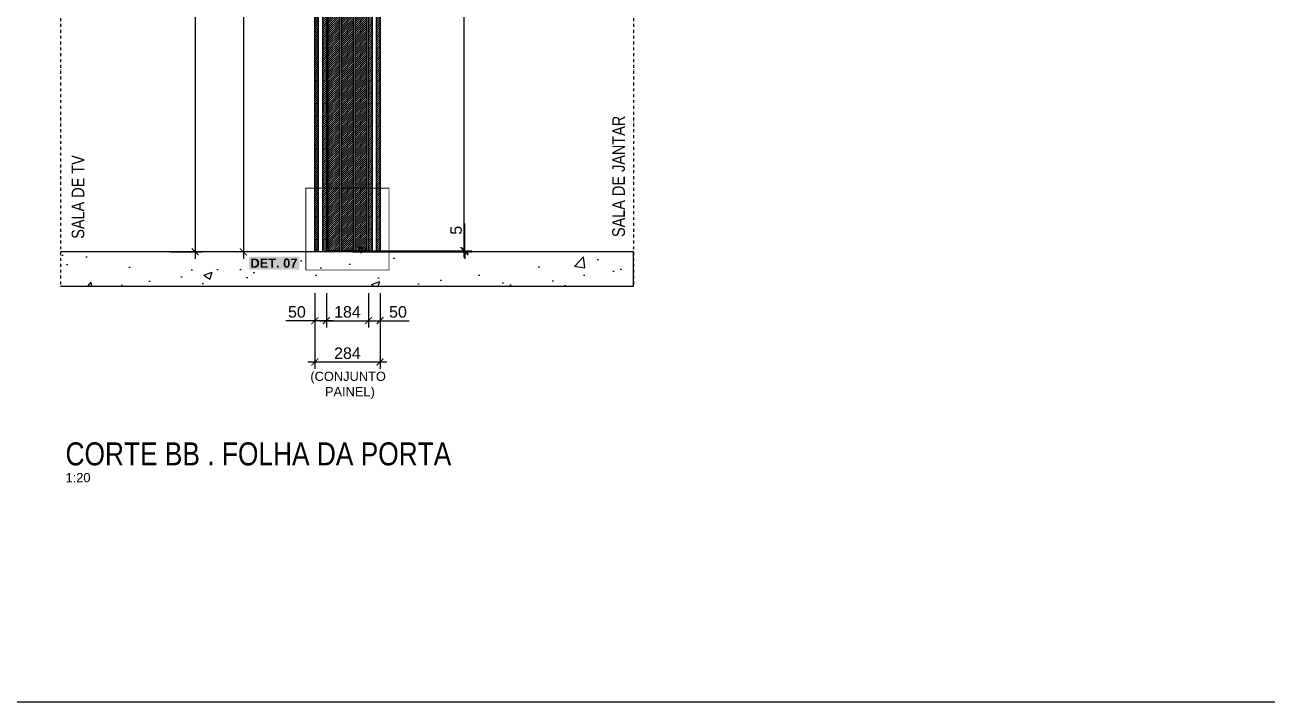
# Model space of a CAD drawing. Header units: millimetres. Extents: x -63251 to 507826, y 5339 to 217512.
# Drawn here: x 178078 to 183490, y 77975 to 80927 of the extents above; entities that cross this region are included whole.
import ezdxf

# ---------------------------------------------------------------- set-up
doc = ezdxf.new("R2010")
doc.units = ezdxf.units.MM
doc.header["$PDMODE"] = 3
doc.linetypes.add('TRAÇO 1-1', pattern=[9.525, 6.35, -3.175])
doc.linetypes.add('TRAÇO E PONTO 1-1', pattern=[25.4, 12.7, -6.35, 0, -6.35])
for name, color, linetype in [('AC-EQUIPAMENTO', 7, 'Continuous'), ('COTAS', 9, 'Continuous'), ('DETALHE', 10, 'Continuous'), ('FERRAGEM', 3, 'Continuous'), ('HACHURA', 21, 'Continuous'), ('MARCENARIA . M', 4, 'Continuous'), ('PAREDE', 94, 'Continuous'), ('PDF8_Geometry', 7, 'Continuous'), ('TEXTO', 105, 'Continuous'), ('TEXTO TRAÇO PONTO', 105, 'TRAÇO E PONTO 1-1')]:
    doc.layers.add(name, color=color, linetype=linetype)
doc.styles.add('MEDIDA OFICIAL', font='ariblk.ttf')
doc.styles.add('PADRÃO', font='arial.ttf')
doc.styles.add('TITULO', font='swissck.ttf')
doc.dimstyles.new('1-20', dxfattribs={"dimscale": 20, "dimtxt": 2.5, "dimasz": 1.5, "dimexe": 1.5, "dimexo": 1.5, "dimtad": 1, "dimtxsty": 'PADRÃO', "dimblk": 'ARCHTICK', "dimcen": 2.5, "dimdle": 1.5, "dimclrd": 9, "dimclre": 9, "dimclrt": 6, "dimadec": 0, "dimazin": 0, "dimtfac": 1, "dimtmove": 0, "dimatfit": 3, "dimfxl": 1.25, "dimlwd": -1, "dimlwe": -1, "dimarcsym": 0})
doc.dimstyles.new('Med. Ofic.1-20', dxfattribs={"dimscale": 20, "dimtxt": 2.5, "dimasz": 1.5, "dimexe": 1.5, "dimexo": 1.5, "dimtad": 1, "dimtxsty": 'MEDIDA OFICIAL', "dimblk": 'ARCHTICK', "dimcen": 2.5, "dimdle": 1.5, "dimclrd": 9, "dimclre": 9, "dimclrt": 10, "dimadec": 0, "dimazin": 0, "dimtfac": 1, "dimtmove": 0, "dimatfit": 3, "dimfxl": 1.25, "dimlwd": -1, "dimlwe": -1, "dimarcsym": 0})

# ---------------------------------------------------------------- blocks, each defined once
blk = doc.blocks.new('_ArchTick')
at = {"color": 0, "linetype": 'ByBlock', "const_width": 0.15}
blk.add_lwpolyline([(-0.5, -0.5), (0.5, 0.5)], dxfattribs=at)
blk = doc.blocks.new('*D251')
at = {"layer": 'Defpoints', "color": 0, "transparency": 16777216}
for p in [(179470.9, 82853.7), (179470.9, 79942.7), (179990.5, 79942.7)]:
    blk.add_point(p, dxfattribs=at)
at = {"layer": 'MARCENARIA . M', "color": 9, "transparency": 16777216}
for p, q in [((179500.9, 82853.7), (180020.5, 82853.7)), ((179990.5, 82883.7), (179990.5, 79912.7)), ((179500.9, 79942.7), (180020.5, 79942.7))]:
    blk.add_line(p, q, dxfattribs=at)
at = {"layer": 'MARCENARIA . M', "color": 9, "transparency": 16777216, "xscale": 30, "yscale": 30, "zscale": 30}
for p, rotation in [((179990.5, 82853.7), 90), ((179990.5, 79942.7), 270)]:
    blk.add_blockref('_ArchTick', p, dxfattribs=dict(at, rotation=rotation))
at = {"layer": 'MARCENARIA . M', "color": 6, "transparency": 16777216, "insert": (179952.5, 81398.2), "char_height": 50, "attachment_point": 5, "rotation": 90, "style": 'PADRÃO'}
blk.add_mtext('2911', dxfattribs=at)
blk = doc.blocks.new('*D252')
at = {"layer": 'Defpoints', "color": 0, "transparency": 16777216}
for p in [(179475, 79942.7), (179475, 79937.7), (179994.6, 79937.7)]:
    blk.add_point(p, dxfattribs=at)
at = {"layer": 'MARCENARIA . M', "color": 9, "transparency": 16777216}
for p, q in [((179994.6, 79942.7), (179994.6, 80060.8)), ((179505, 79942.7), (180024.6, 79942.7)), ((179505, 79937.7), (180024.6, 79937.7)), ((179994.6, 79937.7), (179994.6, 79942.7)), ((179994.6, 79937.7), (179994.6, 79907.7))]:
    blk.add_line(p, q, dxfattribs=at)
at = {"layer": 'MARCENARIA . M', "color": 9, "transparency": 16777216, "xscale": 30, "yscale": 30, "zscale": 30}
for p, rotation in [((179994.6, 79942.7), 270), ((179994.6, 79937.7), 90)]:
    blk.add_blockref('_ArchTick', p, dxfattribs=dict(at, rotation=rotation))
at = {"layer": 'MARCENARIA . M', "color": 6, "transparency": 16777216, "insert": (179956.7, 80031.8), "char_height": 50, "attachment_point": 5, "rotation": 90, "style": 'PADRÃO'}
blk.add_mtext('5', dxfattribs=at)
blk = doc.blocks.new('*D254')
at = {"layer": 'COTAS', "color": 9, "ltscale": 0.4, "transparency": 16777216}
for p, q in [((178666.5, 82858.7), (178850.4, 82858.7)), ((178713.2, 79937.7), (178850.4, 79937.7))]:
    blk.add_line(p, q, dxfattribs=at)
at = {"layer": 'COTAS', "color": 9, "linetype": 'Continuous', "ltscale": 0.4, "transparency": 16777216}
blk.add_line((178820.4, 82888.7), (178820.4, 79907.7), dxfattribs=at)
at = {"layer": 'Defpoints', "color": 0, "ltscale": 0.4, "transparency": 16777216}
for p in [(178636.5, 82858.7), (178683.2, 79937.7), (178820.4, 79937.7)]:
    blk.add_point(p, dxfattribs=at)
at = {"layer": 'COTAS', "color": 9, "ltscale": 0.4, "transparency": 16777216, "xscale": 30, "yscale": 30, "zscale": 30}
for p, rotation in [((178820.4, 82858.7), 90), ((178820.4, 79937.7), 270)]:
    blk.add_blockref('_ArchTick', p, dxfattribs=dict(at, rotation=rotation))
at = {"layer": 'COTAS', "color": 10, "ltscale": 0.4, "transparency": 16777216, "insert": (178782.1, 81398.2), "char_height": 50, "attachment_point": 5, "rotation": 90, "style": 'MEDIDA OFICIAL'}
blk.add_mtext('2921', dxfattribs=at)
blk = doc.blocks.new('*D255')
at = {"layer": 'Defpoints', "color": 0, "transparency": 16777216}
for p in [(179170.6, 82858.7), (179030, 79937.7), (179195.2, 79937.7)]:
    blk.add_point(p, dxfattribs=at)
at = {"layer": 'MARCENARIA . M', "color": 9, "transparency": 16777216}
for p, q in [((179140.6, 82858.7), (179000, 82858.7)), ((179030, 82888.7), (179030, 79907.7)), ((179165.2, 79937.7), (179000, 79937.7))]:
    blk.add_line(p, q, dxfattribs=at)
at = {"layer": 'MARCENARIA . M', "color": 9, "transparency": 16777216, "xscale": 30, "yscale": 30, "zscale": 30}
for p, rotation in [((179030, 82858.7), 90), ((179030, 79937.7), 270)]:
    blk.add_blockref('_ArchTick', p, dxfattribs=dict(at, rotation=rotation))
at = {"layer": 'MARCENARIA . M', "color": 6, "transparency": 16777216, "insert": (178991.9, 81398.2), "char_height": 50, "attachment_point": 5, "rotation": 90, "style": 'PADRÃO'}
blk.add_mtext('2921', dxfattribs=at)
blk = doc.blocks.new('*D329')
at = {"layer": 'Defpoints', "color": 0, "transparency": 16777216}
for p in [(179575.3, 79787.7), (179625.3, 79787.7), (179625.3, 79637.7)]:
    blk.add_point(p, dxfattribs=at)
at = {"layer": 'MARCENARIA . M', "color": 9, "transparency": 16777216}
for p, q in [((179575.3, 79757.7), (179575.3, 79607.7)), ((179625.3, 79757.7), (179625.3, 79607.7)), ((179545.3, 79637.7), (179625.3, 79637.7)), ((179625.3, 79637.7), (179751.8, 79637.7))]:
    blk.add_line(p, q, dxfattribs=at)
at = {"layer": 'MARCENARIA . M', "color": 9, "transparency": 16777216, "xscale": 30, "yscale": 30, "zscale": 30, "rotation": 180}
blk.add_blockref('_ArchTick', (179575.3, 79637.7), dxfattribs=at)
at = {"layer": 'MARCENARIA . M', "color": 9, "transparency": 16777216, "xscale": 30, "yscale": 30, "zscale": 30}
blk.add_blockref('_ArchTick', (179625.3, 79637.7), dxfattribs=at)
at = {"layer": 'MARCENARIA . M', "color": 6, "transparency": 16777216, "insert": (179703.6, 79675.7), "char_height": 50, "attachment_point": 5, "style": 'PADRÃO'}
blk.add_mtext('50', dxfattribs=at)
blk = doc.blocks.new('*D330')
at = {"layer": 'Defpoints', "color": 0, "transparency": 16777216}
for p in [(179341.5, 79787.7), (179391.5, 79787.7), (179341.5, 79637.7)]:
    blk.add_point(p, dxfattribs=at)
at = {"layer": 'MARCENARIA . M', "color": 9, "transparency": 16777216}
for p, q in [((179341.5, 79757.7), (179341.5, 79607.7)), ((179391.5, 79757.7), (179391.5, 79607.7)), ((179341.5, 79637.7), (179215.1, 79637.7)), ((179421.5, 79637.7), (179341.5, 79637.7))]:
    blk.add_line(p, q, dxfattribs=at)
at = {"layer": 'MARCENARIA . M', "color": 9, "transparency": 16777216, "xscale": 30, "yscale": 30, "zscale": 30, "rotation": 180}
blk.add_blockref('_ArchTick', (179341.5, 79637.7), dxfattribs=at)
at = {"layer": 'MARCENARIA . M', "color": 9, "transparency": 16777216, "xscale": 30, "yscale": 30, "zscale": 30}
blk.add_blockref('_ArchTick', (179391.5, 79637.7), dxfattribs=at)
at = {"layer": 'MARCENARIA . M', "color": 6, "transparency": 16777216, "insert": (179263.3, 79675.7), "char_height": 50, "attachment_point": 5, "style": 'PADRÃO'}
blk.add_mtext('50', dxfattribs=at)
blk = doc.blocks.new('*D331')
at = {"layer": 'Defpoints', "color": 0, "transparency": 16777216}
for p in [(179391.5, 79787.7, 0), (179575.3, 79787.7), (179575.3, 79637.7)]:
    blk.add_point(p, dxfattribs=at)
at = {"layer": 'MARCENARIA . M', "color": 9, "transparency": 16777216}
for p, q in [((179391.5, 79757.7), (179391.5, 79607.7)), ((179575.3, 79757.7), (179575.3, 79607.7)), ((179361.5, 79637.7), (179605.3, 79637.7))]:
    blk.add_line(p, q, dxfattribs=at)
at = {"layer": 'MARCENARIA . M', "color": 9, "transparency": 16777216, "xscale": 30, "yscale": 30, "zscale": 30, "rotation": 180}
blk.add_blockref('_ArchTick', (179391.5, 79637.7), dxfattribs=at)
at = {"layer": 'MARCENARIA . M', "color": 9, "transparency": 16777216, "xscale": 30, "yscale": 30, "zscale": 30}
blk.add_blockref('_ArchTick', (179575.3, 79637.7), dxfattribs=at)
at = {"layer": 'MARCENARIA . M', "color": 6, "transparency": 16777216, "insert": (179483.4, 79675.7), "char_height": 50, "attachment_point": 5, "style": 'PADRÃO'}
blk.add_mtext('184', dxfattribs=at)
blk = doc.blocks.new('*D332')
at = {"layer": 'Defpoints', "color": 0, "transparency": 16777216}
for p in [(179341.5, 79787.7, 0), (179625.3, 79787.7), (179625.3, 79457.7)]:
    blk.add_point(p, dxfattribs=at)
at = {"layer": 'MARCENARIA . M', "color": 9, "transparency": 16777216}
for p, q in [((179341.5, 79757.7), (179341.5, 79427.7)), ((179625.3, 79757.7), (179625.3, 79427.7)), ((179311.5, 79457.7), (179655.3, 79457.7))]:
    blk.add_line(p, q, dxfattribs=at)
at = {"layer": 'MARCENARIA . M', "color": 9, "transparency": 16777216, "xscale": 30, "yscale": 30, "zscale": 30, "rotation": 180}
blk.add_blockref('_ArchTick', (179341.5, 79457.7), dxfattribs=at)
at = {"layer": 'MARCENARIA . M', "color": 9, "transparency": 16777216, "xscale": 30, "yscale": 30, "zscale": 30}
blk.add_blockref('_ArchTick', (179625.3, 79457.7), dxfattribs=at)
at = {"layer": 'MARCENARIA . M', "color": 6, "transparency": 16777216, "insert": (179483.4, 79495.7), "char_height": 50, "attachment_point": 5, "style": 'PADRÃO'}
blk.add_mtext('284', dxfattribs=at)

msp = doc.modelspace()

# ---------------------------------------------------------------- hatches: boundary and pattern name
at = {"layer": 'AC-EQUIPAMENTO'}
h = msp.add_hatch(dxfattribs=at)
h.set_pattern_fill('ANSI31', color=8, scale=2)
h.set_pattern_definition([(45, (5851.8004, 117.213), (-4.49012806, 4.49012806), [])])
h.paths.add_polyline_path([(179356.546, 82862.698), (179341.546, 82862.698), (179341.546, 79937.698), (179356.546, 79937.698)])
h = msp.add_hatch(dxfattribs=at)
h.set_pattern_fill('ANSI31', color=8, scale=2)
h.set_pattern_definition([(45, (5886.8004, 117.213), (-4.49012806, 4.49012806), [])])
h.paths.add_polyline_path([(179391.546, 82862.698), (179376.546, 82862.698), (179376.546, 79937.698), (179391.546, 79937.698)])
h = msp.add_hatch(dxfattribs=at)
h.set_pattern_fill('ANSI31', color=8, scale=2)
h.set_pattern_definition([(45, (26324.365, -5536.941), (-4.49012806, 4.49012806), [])])
h.paths.add_polyline_path([(179450.046, 82857.698), (179435.046, 82857.698), (179435.046, 82842.698), (179415.046, 82842.698), (179415.046, 82857.698), (179400.046, 82857.698), (179400.046, 79942.698), (179450.046, 79942.698)])
h = msp.add_hatch(dxfattribs=at)
h.set_pattern_fill('ANSI31', color=8, scale=2)
h.set_pattern_definition([(45, (26382.8657, -5536.941), (-4.49012806, 4.49012806), [])])
h.paths.add_polyline_path([(179508.546, 82857.698), (179493.546, 82857.698), (179493.546, 82842.698), (179473.546, 82842.698), (179473.546, 82857.698), (179458.546, 82857.698), (179458.546, 79942.698), (179508.546, 79942.698)])
h = msp.add_hatch(dxfattribs=at)
h.set_pattern_fill('ANSI31', color=8, scale=2)
h.set_pattern_definition([(45, (26441.365, -5536.941), (-4.49012806, 4.49012806), [])])
h.paths.add_polyline_path([(179567.046, 82857.698), (179552.046, 82857.698), (179552.045, 82842.698), (179532.045, 82842.698), (179532.046, 82857.698), (179517.046, 82857.698), (179517.046, 79942.698), (179534.546, 79942.698), (179534.546, 79957.698), (179549.546, 79957.698), (179549.546, 79942.698), (179567.046, 79942.698)])
h = msp.add_hatch(dxfattribs=at)
h.set_pattern_fill('ANSI31', color=8, scale=2)
h.set_pattern_definition([(45, (6085.6954, 117.213), (-4.49012806, 4.49012806), [])])
h.paths.add_polyline_path([(179590.441, 82862.698), (179575.441, 82862.698), (179575.441, 79937.698), (179590.441, 79937.698)])
h = msp.add_hatch(dxfattribs=at)
h.set_pattern_fill('ANSI31', color=8, scale=2)
h.set_pattern_definition([(45, (6120.5976, 117.213), (-4.49012806, 4.49012806), [])])
h.paths.add_polyline_path([(179625.343, 82862.698), (179610.343, 82862.698), (179610.343, 79937.698), (179625.343, 79937.698)])
at = {"layer": 'HACHURA'}
h = msp.add_hatch(dxfattribs=at)
h.set_pattern_fill('AR-CONC', color=21, scale=2)
h.set_pattern_definition([(50, (135179.63, 57235.57), (364.3693, -31.8782), [38.1, -419.1]), (355, (135179.63, 57235.57), (-70.4868, 382.1137), [30.48, -335.2812]), (100.45144, (135210, 57232.9), (293.8825, 350.2355), [32.38, -356.1805]), (46.1842, (135179.63, 57337.17), (542.158, -84.0847), [57.15, -628.65]), (96.6356, (135224.8, 57330.16), (474.808, 494.852), [48.57, -534.271]), (351.1842, (135179.6, 57337.17), (474.808, 494.852), [45.72, -502.9195]), (21, (135230.43, 57311.77), (303.2288, -204.5304), [38.1, -419.1]), (326, (135230.43, 57311.77), (123.604, 368.376), [30.48, -335.28]), (71.45144, (135255.7, 57294.73), (426.8328, 163.8455), [32.38, -356.18]), (37.5, (135179.63, 57235.57), (6.1772, 169.11008), [0, -331.216, 0, -340.36, 0, -336.55]), (7.5, (135179.63, 57235.57), (133.6393, 200.36115), [0, -194.056, 0, -323.596, 0, -128.27]), (327.5, (135066.34, 57235.57), (271.1812, -11.4575), [0, -127, 0, -396.24, 0, -525.78]), (317.5, (135015.54, 57235.57), (296.2584, 50.853), [0, -165.1, 0, -263.144, 0, -373.38])])
h.paths.add_polyline_path([(178233.595, 79937.698), (178233.595, 79787.698), (180729.386, 79787.698), (180729.386, 79937.698)])

# ---------------------------------------------------------------- linework, layer by layer
at = {"layer": 'DETALHE', "color": 10, "linetype": 'TRAÇO 1-1', "const_width": 4}
msp.add_lwpolyline([(179302.22, 80215.211), (179664.516, 80215.211), (179664.516, 79858.588), (179302.22, 79858.588)], close=True, dxfattribs=at)
at = {"layer": 'FERRAGEM'}
for points in [[(179534.512, 79942.698), (179534.512, 79957.698), (179549.512, 79957.698), (179549.512, 79942.698)], [(179534.512, 79942.698), (179535.512, 79942.698), (179535.512, 79956.698), (179548.512, 79956.698), (179548.512, 79942.698), (179549.512, 79942.698)]]:
    msp.add_lwpolyline(points, dxfattribs=at)
msp.add_lwpolyline([(179534.802, 79940.124), (179549.221, 79940.124), (179549.221, 79937.698), (179534.802, 79937.698)], close=True, dxfattribs=at)
at = {"layer": 'FERRAGEM', "color": 1, "lineweight": 5}
for points in [[(179537.497, 79945.188), (179546.594, 79945.188), (179546.594, 79950.106), (179537.497, 79950.106)], [(179545.448, 79940.259), (179538.643, 79940.259), (179538.643, 79944.379), (179545.448, 79944.379)]]:
    msp.add_lwpolyline(points, close=True, dxfattribs=at)
for points in [[(179538.643, 79944.379), (179537.834, 79945.188)], [(179545.448, 79944.379), (179546.189, 79945.188)]]:
    msp.add_lwpolyline(points, dxfattribs=at)
at = {"layer": 'MARCENARIA . M', "color": 3}
msp.add_lwpolyline([(196138.319, 96213.297), (196138.319, 77975.185), (173034.383, 77975.185), (173034.383, 96213.297)], close=True, dxfattribs=at)
at = {"layer": 'MARCENARIA . M', "elevation": 0}
for points in [[(179341.546, 82858.698), (179356.546, 82858.698), (179356.546, 79937.698), (179341.546, 79937.698)], [(179376.546, 82858.698), (179391.546, 82858.698), (179391.546, 79937.698), (179376.546, 79937.698)], [(179400.046, 82853.698), (179450.046, 82853.698), (179450.046, 79942.698), (179400.046, 79942.698)], [(179458.546, 82853.698), (179508.546, 82853.698), (179508.546, 79942.698), (179458.546, 79942.698)], [(179517.046, 82853.698), (179567.046, 82853.698), (179567.046, 79942.698), (179517.046, 79942.698)], [(179575.441, 82858.698), (179590.441, 82858.698), (179590.441, 79937.698), (179575.441, 79937.698)]]:
    msp.add_lwpolyline(points, close=True, dxfattribs=at)
at = {"layer": 'MARCENARIA . M'}
msp.add_lwpolyline([(179610.343, 82858.698), (179625.343, 82858.698), (179625.343, 79937.698), (179610.343, 79937.698)], close=True, dxfattribs=at)
at = {"layer": 'PAREDE'}
msp.add_lwpolyline([(178233.595, 79787.698), (180729.386, 79787.698), (180729.386, 79937.698), (178233.595, 79937.698)], dxfattribs=at)
at = {"layer": 'PDF8_Geometry', "lineweight": 5}
for points in [[(179540.327, 79940.259), (179540.327, 79940.124)], [(179543.696, 79940.259), (179543.696, 79940.124)]]:
    msp.add_lwpolyline(points, dxfattribs=at)
at = {"layer": 'TEXTO TRAÇO PONTO'}
for p, q in [((178233.595, 83531.698), (178233.595, 79787.698)), ((180729.386, 83531.698), (180729.386, 79787.698))]:
    msp.add_line(p, q, dxfattribs=at)

# ---------------------------------------------------------------- texts
at = {"layer": 'COTAS', "color": 6, "insert": (179486.343, 79415.21), "char_height": 40, "width": 1298, "attachment_point": 2, "style": 'PADRÃO'}
msp.add_mtext('(CONJUNTO\\P PAINEL)', dxfattribs=at)
at = {"layer": 'DETALHE', "color": 105, "insert": (179265.563, 79908.679), "char_height": 40, "width": 203.41444, "attachment_point": 3, "style": 'PADRÃO', "bg_fill": 1, "box_fill_scale": 1.2, "bg_fill_color": 50, "bg_fill_transparency": 0}
msp.add_mtext('{\\fArial|b1|i0|c0|p34;DET. 07}', dxfattribs=at)
at = {"layer": 'TEXTO', "color": 1, "char_height": 55, "width": 695.16158, "attachment_point": 7, "rotation": 90, "style": 'TITULO'}
for s, insert in [('\\pxql;{\\C10;SALA DE JANTAR}', (180692.736, 80002.186)), ('\\pxql;{\\C10;SALA DE TV}', (178337.949, 79994.723))]:
    msp.add_mtext(s, dxfattribs=dict(at, insert=insert))
at = {"layer": 'TEXTO', "color": 1, "insert": (178255.489, 79005.873), "char_height": 100, "width": 2667.84777, "attachment_point": 7, "style": 'TITULO'}
msp.add_mtext('CORTE BB . FOLHA DA PORTA', dxfattribs=at)
at = {"layer": 'TEXTO', "insert": (178255.489, 78973.873), "char_height": 40, "width": 480, "attachment_point": 1, "style": 'PADRÃO'}
msp.add_mtext('1:20', dxfattribs=at)

# ---------------------------------------------------------------- dimensions: what is measured, and where the dimension line sits
at = {"layer": 'COTAS', "color": 7, "ltscale": 0.4, "true_color": 0xededed}
dim = msp.add_linear_dim(base=(178820.41, 79937.698), p1=(178636.539, 82858.698), p2=(178683.179, 79937.698), angle=90, dimstyle='Med. Ofic.1-20', dxfattribs=at)
dim.commit()
dim.dimension.update_dxf_attribs({"geometry": '*D254', "text_midpoint": (178782.057, 81398.198)})
at = {"layer": 'MARCENARIA . M', "color": 2}
for base, p1, p2, angle, picture, middle in [((179029.974, 79937.698), (179170.598, 82858.698), (179195.157, 79937.698), 90, '*D255', (178991.945, 81398.198)), ((179990.491, 79942.698, 0), (179470.933, 82853.698, 0), (179470.933, 79942.698, 0), 90, '*D251', (179952.463, 81398.198, 0)), ((179341.546, 79637.698, 0), (179391.546, 79787.698, 0), (179341.546, 79787.698, 0), 180, '*D330', (179263.319, 79675.727, 0))]:
    dim = msp.add_linear_dim(base=base, p1=p1, p2=p2, angle=angle, dimstyle='1-20', dxfattribs=at)
    dim.commit()
    dim.dimension.update_dxf_attribs({"geometry": picture, "text_midpoint": middle})
dim = msp.add_linear_dim(base=(179994.585, 79937.698), p1=(179475.027, 79942.698), p2=(179475.027, 79937.698), angle=90, dimstyle='1-20', dxfattribs=at)
dim.commit()
dim.dimension.update_dxf_attribs({"geometry": '*D252', "text_midpoint": (179994.585, 80031.774), "dimtype": 160})
for base, p1, p2, picture, middle in [((179625.343, 79457.698), (179341.546, 79787.698, 0), (179625.343, 79787.698), '*D332', (179483.444, 79495.727)), ((179575.343, 79637.698), (179391.546, 79787.698, 0), (179575.343, 79787.698), '*D331', (179483.444, 79675.727))]:
    dim = msp.add_linear_dim(base=base, p1=p1, p2=p2, dimstyle='1-20', override={"dimdec": 0}, dxfattribs=at)
    dim.commit()
    dim.dimension.update_dxf_attribs({"geometry": picture, "text_midpoint": middle})
dim = msp.add_linear_dim(base=(179625.343, 79637.698), p1=(179575.343, 79787.698), p2=(179625.343, 79787.698), dimstyle='1-20', dxfattribs=at)
dim.commit()
dim.dimension.update_dxf_attribs({"geometry": '*D329', "text_midpoint": (179703.57, 79675.727)})

doc.saveas('drawing.dxf')
